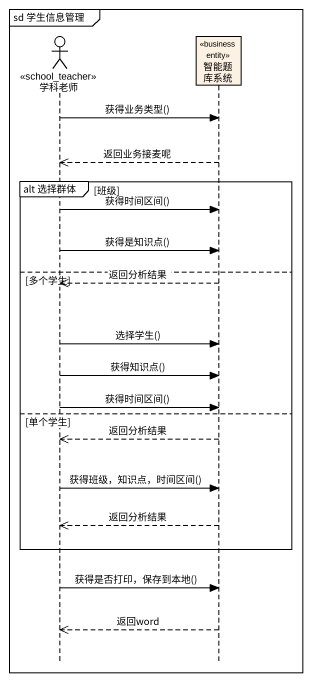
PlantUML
@startuml
mainframe sd 学生信息管理
hide footbox
actor 学科老师 <<school_teacher>>
participant 智能题库系统 <<business entity>>

学科老师 -> 智能题库系统 : 获得业务类型()
智能题库系统 -->> 学科老师 : 返回业务接麦呢
group alt 选择群体 [班级]
  学科老师 -> 智能题库系统 : 获得时间区间()
  学科老师 -> 智能题库系统 : 获得是知识点()
else 多个学生
  智能题库系统 -->> 学科老师 : 返回分析结果
  学科老师 -> 智能题库系统 : 选择学生()
  学科老师 -> 智能题库系统 : 获得知识点()
  学科老师 -> 智能题库系统 : 获得时间区间()
else 单个学生
  智能题库系统 -->> 学科老师 : 返回分析结果
  学科老师 -> 智能题库系统 : 获得班级，知识点，时间区间()
  智能题库系统 -->> 学科老师 : 返回分析结果
end
学科老师 -> 智能题库系统 : 获得是否打印，保存到本地()
智能题库系统 -->> 学科老师 : 返回word
@enduml
